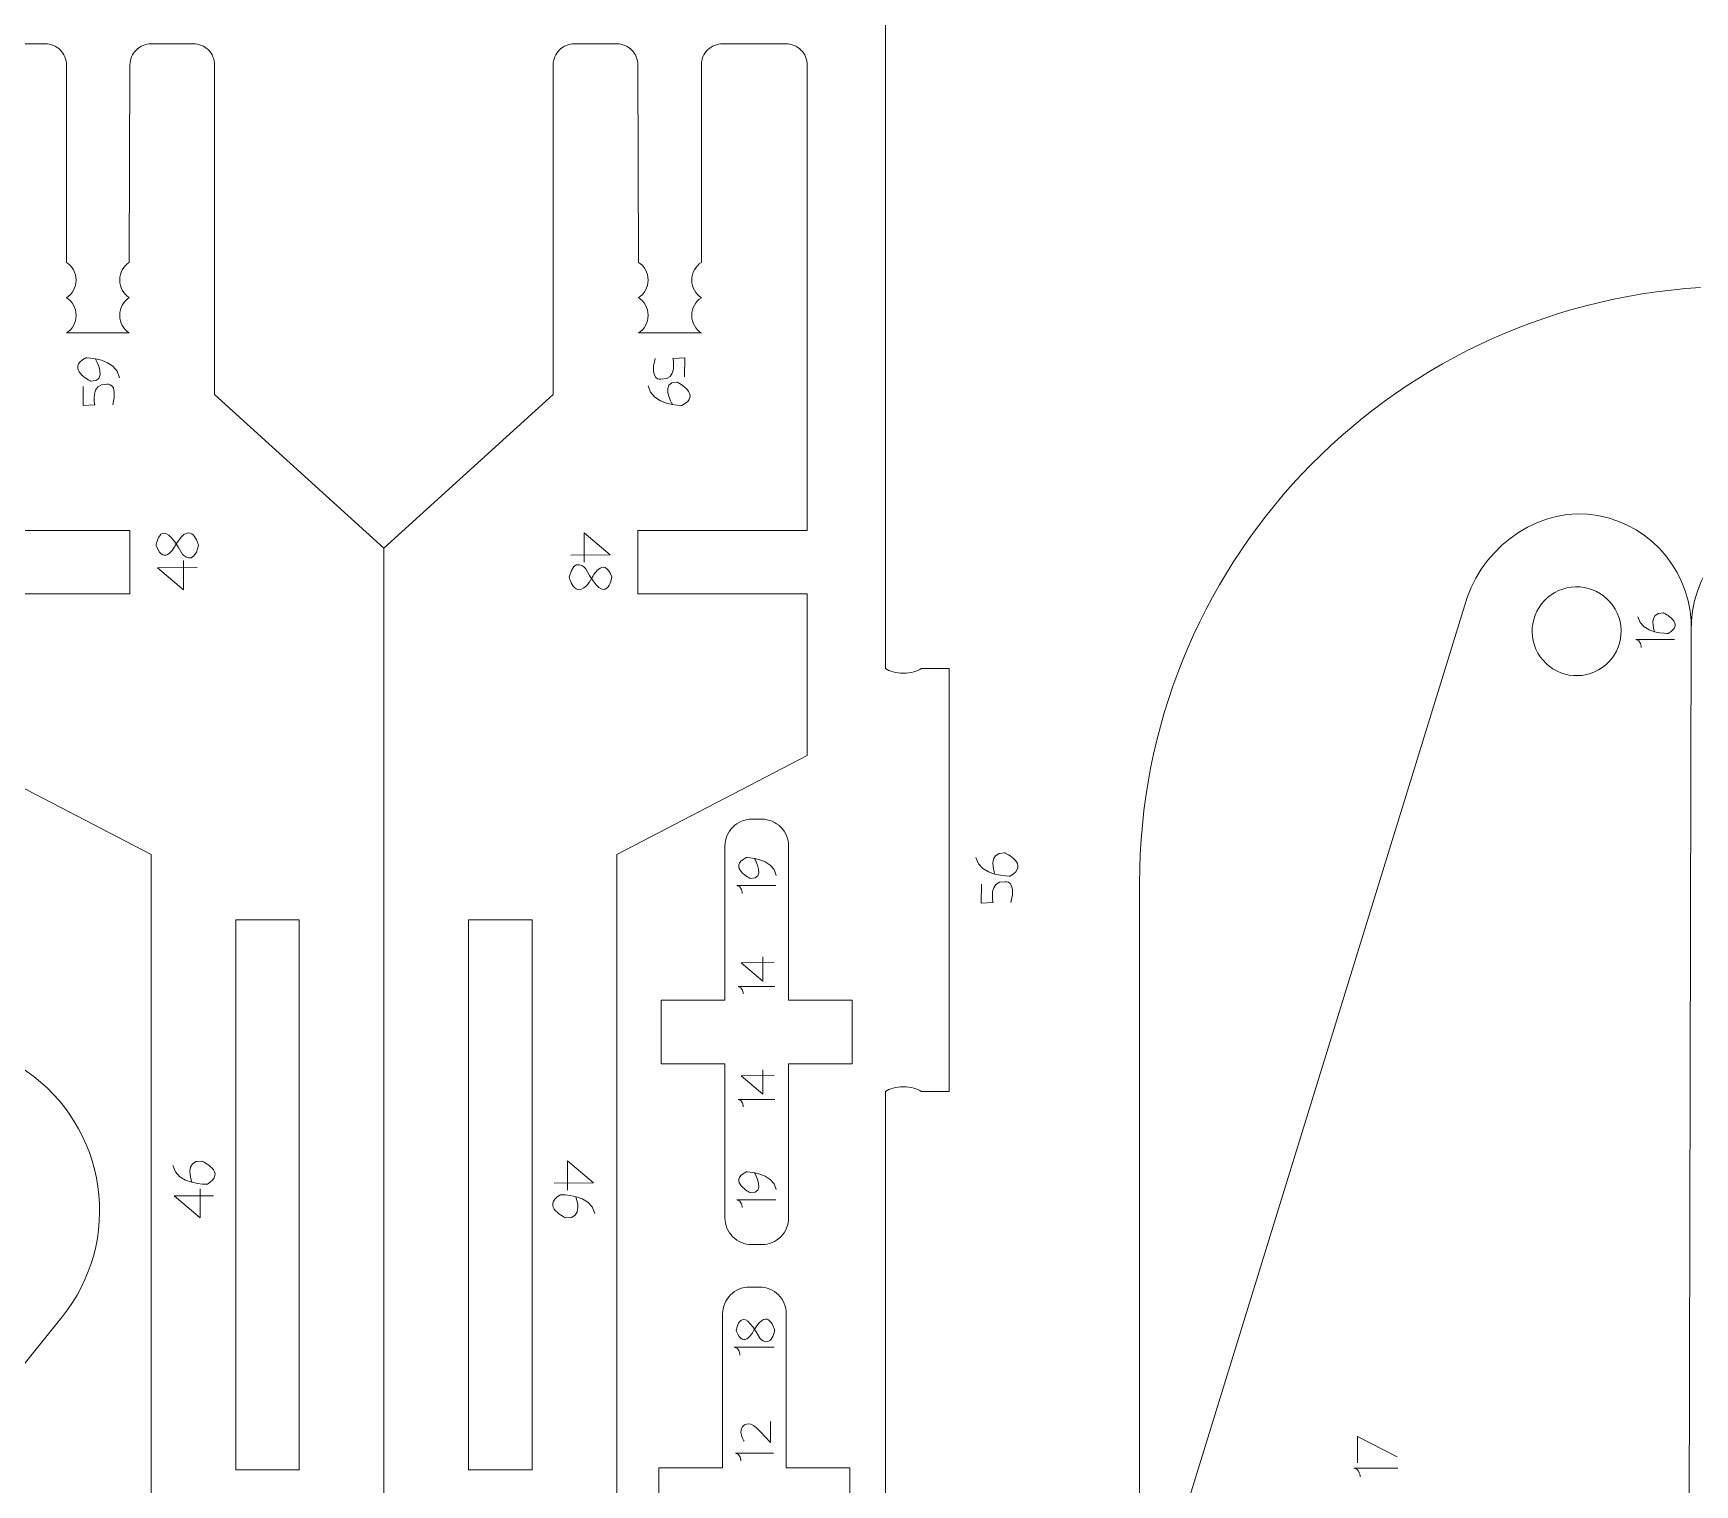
# Model space of a CAD drawing. Header units: centimetres. Extents: x -25 to 25, y -32.5 to 32.5.
# Drawn here: x -1.76 to 6.17, y 8.07 to 15 of the extents above; entities that cross this region are included whole.
import ezdxf

# ---------------------------------------------------------------- set-up
doc = ezdxf.new("R2010")
doc.units = ezdxf.units.CM
doc.header["$MEASUREMENT"] = 0
doc.layers.add('Capa 1', color=7, linetype='Continuous')

msp = doc.modelspace()

# ---------------------------------------------------------------- linework, layer by layer
at = {"layer": 'Capa 1', "color": 250, "lineweight": 9}
for points, knots in [([(2.30968, 11.96596), (2.30968, 11.96596), (2.30968, 15.17794), (2.30968, 15.17794), (2.30968, 15.17794), (2.30968, 15.17794), (-1.4002, 15.17794), (-1.4002, 15.17794), (-1.4002, 15.17794), (-1.48051, 15.17788), (-1.55755, 15.20974), (-1.61438, 15.26651), (-1.61438, 15.26651), (-1.67121, 15.32326), (-1.70314, 15.40062), (-1.70319, 15.48095), (-1.70319, 15.48095), (-1.70319, 15.48095), (-1.70319, 18.29805), (-1.70319, 18.29805), (-1.70319, 18.29805), (-1.70322, 18.41443), (-1.63644, 18.5206), (-1.53158, 18.5711), (-1.53158, 18.5711), (-1.53158, 18.5711), (2.24739, 20.38934), (2.24739, 20.38934), (2.24739, 20.38934), (2.28838, 20.40906), (2.33329, 20.4193), (2.37877, 20.4193), (2.37877, 20.4193), (2.37877, 20.4193), (6.1981, 20.4193), (6.1981, 20.4193)], [0, 0, 0, 0, 0.1, 0.1, 0.1, 0.1, 0.2, 0.2, 0.2, 0.2, 0.3, 0.3, 0.3, 0.3, 0.4, 0.4, 0.4, 0.4, 0.5, 0.5, 0.5, 0.5, 0.6, 0.6, 0.6, 0.6, 0.7, 0.7, 0.7, 0.7, 0.8, 0.8, 0.8, 0.8, 1, 1, 1, 1]), ([(-1.59954, 13.90392), (-1.59954, 14.39206), (-1.59954, 14.5118), (-1.59954, 14.84646), (-1.59954, 14.84646), (-1.59957, 14.87327), (-1.61023, 14.89896), (-1.62919, 14.91789), (-1.62919, 14.91789), (-1.64815, 14.93685), (-1.67375, 14.94749), (-1.70054, 14.94746), (-1.70054, 14.94746), (-1.70054, 14.94746), (-2.00355, 14.94746), (-2.00355, 14.94746), (-2.00355, 14.94746), (-2.03034, 14.94743), (-2.05605, 14.93677), (-2.07498, 14.91781), (-2.07498, 14.91781), (-2.09391, 14.89885), (-2.10455, 14.87327), (-2.10455, 14.84646), (-2.10455, 14.84646), (-2.10455, 14.84646), (-2.10455, 12.6245), (-2.10455, 12.6245), (-2.10455, 12.6245), (-2.10455, 12.6245), (-1.29656, 12.6245), (-1.29656, 12.6245), (-1.29656, 12.6245), (-1.29656, 12.6245), (-1.29656, 12.32151), (-1.29656, 12.32151), (-1.29656, 12.32151), (-1.29656, 12.32151), (-2.10455, 12.32151), (-2.10455, 12.32151), (-2.10455, 12.32151), (-2.10455, 12.32151), (-2.10455, 11.55049), (-2.10455, 11.55049), (-2.10455, 11.55049), (-2.10455, 11.55049), (-1.19556, 11.07792), (-1.19556, 11.07792), (-1.19556, 11.07792), (-1.19556, 11.07792), (-1.19556, 6.99895), (-1.19556, 6.99895), (-1.19556, 6.99895), (-1.19556, 6.99895), (-2.10455, 6.7275), (-2.10455, 6.7275), (-2.10455, 6.7275), (-2.10455, 6.7275), (-2.10455, 0.54521), (-2.10455, 0.54521), (-2.10455, 0.54521), (-2.10455, 0.54521), (-1.49855, 0.54521), (-1.49855, 0.54521), (-1.49855, 0.54521), (-1.49855, 0.54521), (-1.49855, 0.24219), (-1.49855, 0.24219), (-1.49855, 0.24219), (-1.49855, 0.24219), (-2.81152, 0.24219), (-2.81152, 0.24219), (-2.81152, 0.24219), (-2.81152, 0.24219), (-2.81152, -0.36378), (-2.81152, -0.36378), (-2.81152, -0.36378), (-2.81152, -0.36378), (-2.09609, -0.36241), (-2.09609, -0.36241)], [0, 0, 0, 0, 0.047619, 0.047619, 0.047619, 0.047619, 0.0952381, 0.0952381, 0.0952381, 0.0952381, 0.1428571, 0.1428571, 0.1428571, 0.1428571, 0.1904762, 0.1904762, 0.1904762, 0.1904762, 0.2380952, 0.2380952, 0.2380952, 0.2380952, 0.2857143, 0.2857143, 0.2857143, 0.2857143, 0.3333333, 0.3333333, 0.3333333, 0.3333333, 0.3809524, 0.3809524, 0.3809524, 0.3809524, 0.4285714, 0.4285714, 0.4285714, 0.4285714, 0.4761905, 0.4761905, 0.4761905, 0.4761905, 0.5238095, 0.5238095, 0.5238095, 0.5238095, 0.5714286, 0.5714286, 0.5714286, 0.5714286, 0.6190476, 0.6190476, 0.6190476, 0.6190476, 0.6666667, 0.6666667, 0.6666667, 0.6666667, 0.7142857, 0.7142857, 0.7142857, 0.7142857, 0.7619048, 0.7619048, 0.7619048, 0.7619048, 0.8095238, 0.8095238, 0.8095238, 0.8095238, 0.8571429, 0.8571429, 0.8571429, 0.8571429, 0.9047619, 0.9047619, 0.9047619, 0.9047619, 1, 1, 1, 1]), ([(-0.82497, 3.56128), (-0.82497, 3.56128), (-0.08458, 3.56426), (-0.08458, 3.56426), (-0.08458, 3.56426), (-0.08458, 3.56426), (-0.08458, 12.54068), (-0.08458, 12.54068), (-0.08458, 12.54068), (-0.08458, 12.54068), (-0.89257, 13.27275), (-0.89257, 13.27275), (-0.89257, 13.27275), (-0.89257, 13.27275), (-0.89257, 14.84646), (-0.89257, 14.84646), (-0.89257, 14.84646), (-0.89257, 14.87327), (-0.90323, 14.89896), (-0.92222, 14.91789), (-0.92222, 14.91789), (-0.94118, 14.93685), (-0.96676, 14.94749), (-0.99357, 14.94746), (-0.99357, 14.94746), (-0.99357, 14.94746), (-1.19556, 14.94746), (-1.19556, 14.94746), (-1.19556, 14.94746), (-1.22237, 14.94743), (-1.24805, 14.93677), (-1.26701, 14.91781), (-1.26701, 14.91781), (-1.28595, 14.89885), (-1.29658, 14.87327), (-1.29656, 14.84646), (-1.29656, 14.84646), (-1.29656, 14.84646), (-1.29953, 13.90408), (-1.29953, 13.90408)], [0, 0, 0, 0, 0.0909091, 0.0909091, 0.0909091, 0.0909091, 0.1818182, 0.1818182, 0.1818182, 0.1818182, 0.2727273, 0.2727273, 0.2727273, 0.2727273, 0.3636364, 0.3636364, 0.3636364, 0.3636364, 0.4545455, 0.4545455, 0.4545455, 0.4545455, 0.5454545, 0.5454545, 0.5454545, 0.5454545, 0.6363636, 0.6363636, 0.6363636, 0.6363636, 0.7272727, 0.7272727, 0.7272727, 0.7272727, 0.8181818, 0.8181818, 0.8181818, 0.8181818, 1, 1, 1, 1]), ([(-0.08458, 12.54068), (-0.08458, 12.54068), (0.72341, 13.27275), (0.72341, 13.27275), (0.72341, 13.27275), (0.72341, 13.27275), (0.72341, 14.84646), (0.72341, 14.84646), (0.72341, 14.84646), (0.72341, 14.87327), (0.73407, 14.89896), (0.75306, 14.91789), (0.75306, 14.91789), (0.77202, 14.93685), (0.7976, 14.94749), (0.82441, 14.94746), (0.82441, 14.94746), (0.82441, 14.94746), (1.0264, 14.94746), (1.0264, 14.94746), (1.0264, 14.94746), (1.05321, 14.94743), (1.07889, 14.93677), (1.09785, 14.91781), (1.09785, 14.91781), (1.11679, 14.89885), (1.12742, 14.87327), (1.1274, 14.84646), (1.1274, 14.84646), (1.1274, 14.84646), (1.13037, 13.90408), (1.13037, 13.90408)], [0, 0, 0, 0, 0.1111111, 0.1111111, 0.1111111, 0.1111111, 0.2222222, 0.2222222, 0.2222222, 0.2222222, 0.3333333, 0.3333333, 0.3333333, 0.3333333, 0.4444444, 0.4444444, 0.4444444, 0.4444444, 0.5555556, 0.5555556, 0.5555556, 0.5555556, 0.6666667, 0.6666667, 0.6666667, 0.6666667, 0.7777778, 0.7777778, 0.7777778, 0.7777778, 1, 1, 1, 1]), ([(1.43038, 13.90392), (1.43038, 14.39206), (1.43038, 14.5118), (1.43038, 14.84646), (1.43038, 14.84646), (1.43041, 14.87327), (1.44107, 14.89896), (1.46003, 14.91789), (1.46003, 14.91789), (1.47899, 14.93685), (1.50459, 14.94749), (1.53138, 14.94746), (1.53138, 14.94746), (1.53138, 14.94746), (1.83439, 14.94746), (1.83439, 14.94746), (1.83439, 14.94746), (1.86118, 14.94743), (1.88689, 14.93677), (1.90582, 14.91781), (1.90582, 14.91781), (1.92475, 14.89885), (1.93539, 14.87327), (1.93539, 14.84646), (1.93539, 14.84646), (1.93539, 14.84646), (1.93539, 12.6245), (1.93539, 12.6245), (1.93539, 12.6245), (1.93539, 12.6245), (1.1274, 12.6245), (1.1274, 12.6245), (1.1274, 12.6245), (1.1274, 12.6245), (1.1274, 12.32151), (1.1274, 12.32151), (1.1274, 12.32151), (1.1274, 12.32151), (1.93539, 12.32151), (1.93539, 12.32151), (1.93539, 12.32151), (1.93539, 12.32151), (1.93539, 11.55049), (1.93539, 11.55049), (1.93539, 11.55049), (1.93539, 11.55049), (1.0264, 11.07792), (1.0264, 11.07792), (1.0264, 11.07792), (1.0264, 11.07792), (1.0264, 6.99895), (1.0264, 6.99895), (1.0264, 6.99895), (1.0264, 6.99895), (1.93539, 6.7275), (1.93539, 6.7275), (1.93539, 6.7275), (1.93539, 6.7275), (1.93539, 0.54521), (1.93539, 0.54521), (1.93539, 0.54521), (1.93539, 0.54521), (1.32939, 0.54521), (1.32939, 0.54521), (1.32939, 0.54521), (1.32939, 0.54521), (1.32939, 0.24219), (1.32939, 0.24219), (1.32939, 0.24219), (1.32939, 0.24219), (2.64236, 0.24219), (2.64236, 0.24219), (2.64236, 0.24219), (2.64236, 0.24219), (2.64236, -0.36378), (2.64236, -0.36378), (2.64236, -0.36378), (2.64236, -0.36378), (1.92693, -0.36241), (1.92693, -0.36241)], [0, 0, 0, 0, 0.047619, 0.047619, 0.047619, 0.047619, 0.0952381, 0.0952381, 0.0952381, 0.0952381, 0.1428571, 0.1428571, 0.1428571, 0.1428571, 0.1904762, 0.1904762, 0.1904762, 0.1904762, 0.2380952, 0.2380952, 0.2380952, 0.2380952, 0.2857143, 0.2857143, 0.2857143, 0.2857143, 0.3333333, 0.3333333, 0.3333333, 0.3333333, 0.3809524, 0.3809524, 0.3809524, 0.3809524, 0.4285714, 0.4285714, 0.4285714, 0.4285714, 0.4761905, 0.4761905, 0.4761905, 0.4761905, 0.5238095, 0.5238095, 0.5238095, 0.5238095, 0.5714286, 0.5714286, 0.5714286, 0.5714286, 0.6190476, 0.6190476, 0.6190476, 0.6190476, 0.6666667, 0.6666667, 0.6666667, 0.6666667, 0.7142857, 0.7142857, 0.7142857, 0.7142857, 0.7619048, 0.7619048, 0.7619048, 0.7619048, 0.8095238, 0.8095238, 0.8095238, 0.8095238, 0.8571429, 0.8571429, 0.8571429, 0.8571429, 0.9047619, 0.9047619, 0.9047619, 0.9047619, 1, 1, 1, 1]), ([(-1.59954, 13.73548), (-1.57184, 13.75326), (-1.55348, 13.78434), (-1.55348, 13.8197), (-1.55348, 13.8197), (-1.55348, 13.85506), (-1.57184, 13.88614), (-1.59954, 13.90392)], [0, 0, 0, 0, 0.3333333, 0.3333333, 0.3333333, 0.3333333, 1, 1, 1, 1]), ([(-1.29953, 13.73564), (-1.32723, 13.75342), (-1.34559, 13.7845), (-1.34559, 13.81986), (-1.34559, 13.81986), (-1.34559, 13.85522), (-1.32723, 13.8863), (-1.29953, 13.90408)], [0, 0, 0, 0, 0.3333333, 0.3333333, 0.3333333, 0.3333333, 1, 1, 1, 1]), ([(1.13037, 13.73564), (1.15807, 13.75342), (1.17643, 13.7845), (1.17643, 13.81986), (1.17643, 13.81986), (1.17643, 13.85522), (1.15807, 13.8863), (1.13037, 13.90408)], [0, 0, 0, 0, 0.3333333, 0.3333333, 0.3333333, 0.3333333, 1, 1, 1, 1]), ([(1.43038, 13.73548), (1.40268, 13.75326), (1.38432, 13.78434), (1.38432, 13.8197), (1.38432, 13.8197), (1.38432, 13.85506), (1.40268, 13.88614), (1.43038, 13.90392)], [0, 0, 0, 0, 0.3333333, 0.3333333, 0.3333333, 0.3333333, 1, 1, 1, 1]), ([(-1.59954, 13.56704), (-1.57184, 13.58482), (-1.55348, 13.6159), (-1.55348, 13.65126), (-1.55348, 13.65126), (-1.55348, 13.68662), (-1.57184, 13.7177), (-1.59954, 13.73548)], [0, 0, 0, 0, 0.3333333, 0.3333333, 0.3333333, 0.3333333, 1, 1, 1, 1]), ([(-1.29953, 13.5672), (-1.32723, 13.58498), (-1.34559, 13.61606), (-1.34559, 13.65142), (-1.34559, 13.65142), (-1.34559, 13.68678), (-1.32723, 13.71786), (-1.29953, 13.73564)], [0, 0, 0, 0, 0.3333333, 0.3333333, 0.3333333, 0.3333333, 1, 1, 1, 1]), ([(1.13037, 13.5672), (1.15807, 13.58498), (1.17643, 13.61606), (1.17643, 13.65142), (1.17643, 13.65142), (1.17643, 13.68678), (1.15807, 13.71786), (1.13037, 13.73564)], [0, 0, 0, 0, 0.3333333, 0.3333333, 0.3333333, 0.3333333, 1, 1, 1, 1]), ([(1.43038, 13.56704), (1.40268, 13.58482), (1.38432, 13.6159), (1.38432, 13.65126), (1.38432, 13.65126), (1.38432, 13.68662), (1.40268, 13.7177), (1.43038, 13.73548)], [0, 0, 0, 0, 0.3333333, 0.3333333, 0.3333333, 0.3333333, 1, 1, 1, 1]), ([(6.1981, 13.78394), (4.69338, 13.69111), (3.52082, 12.44644), (3.52166, 10.93888), (3.52166, 10.93888), (3.52166, 10.93888), (3.52166, 7.73401), (3.52166, 7.73401), (3.52166, 7.73401), (3.52166, 7.73401), (2.30968, 7.73401), (2.30968, 7.73401), (2.30968, 7.73401), (2.30968, 7.73401), (2.30968, 9.94601), (2.30968, 9.94601)], [0, 0, 0, 0, 0.2, 0.2, 0.2, 0.2, 0.4, 0.4, 0.4, 0.4, 0.6, 0.6, 0.6, 0.6, 1, 1, 1, 1]), ([(6.15442, 12.14225), (6.16358, 12.41168), (5.97417, 12.64726), (5.70908, 12.69619), (5.70908, 12.69619), (5.44396, 12.74512), (5.17278, 12.55967), (5.08515, 12.30472), (5.08515, 12.30472), (5.08515, 12.30472), (3.09956, 5.87063), (3.09956, 5.87063), (3.09956, 5.87063), (3.06, 5.74268), (3.07286, 5.60426), (3.13535, 5.4858), (3.13535, 5.4858), (3.19783, 5.36735), (3.30544, 5.27839), (3.43338, 5.23881), (3.43338, 5.23881), (3.43338, 5.23881), (3.55408, 5.20157), (3.55408, 5.20157), (3.55408, 5.20157), (3.55408, 5.20157), (4.34389, 7.77558), (4.34389, 7.77558)], [0, 0, 0, 0, 0.125, 0.125, 0.125, 0.125, 0.25, 0.25, 0.25, 0.25, 0.375, 0.375, 0.375, 0.375, 0.5, 0.5, 0.5, 0.5, 0.625, 0.625, 0.625, 0.625, 0.75, 0.75, 0.75, 0.75, 1, 1, 1, 1]), ([(7.65437, 7.67749), (7.65437, 7.67749), (8.52389, 4.81393), (8.52389, 4.81393), (8.52389, 4.81393), (8.52389, 4.81393), (7.37719, 2.65196), (7.37719, 2.65196), (7.37719, 2.65196), (7.23817, 2.38301), (6.93368, 2.24349), (6.63919, 2.3138), (6.63919, 2.3138), (6.34471, 2.38413), (6.13613, 2.66009), (6.13362, 2.96283), (6.13362, 2.96283), (6.13362, 2.96283), (6.15442, 12.14225), (6.15442, 12.14225), (6.15442, 12.14225), (6.14648, 12.41172), (6.33696, 12.64644), (6.60226, 12.69416), (6.60226, 12.69416), (6.8676, 12.74189), (7.13794, 12.55522), (7.22441, 12.29988), (7.22441, 12.29988), (7.22441, 12.29988), (9.18082, 5.85685), (9.18082, 5.85685), (9.18082, 5.85685), (9.2198, 5.72873), (9.20631, 5.59036), (9.14329, 5.47219), (9.14329, 5.47219), (9.08027, 5.35402), (8.97226, 5.26555), (8.84414, 5.22655), (8.84414, 5.22655), (8.84414, 5.22655), (8.72328, 5.18986), (8.72328, 5.18986), (8.72328, 5.18986), (8.72328, 5.18986), (7.94514, 7.76742), (7.94514, 7.76742)], [0, 0, 0, 0, 0.0769231, 0.0769231, 0.0769231, 0.0769231, 0.1538462, 0.1538462, 0.1538462, 0.1538462, 0.2307692, 0.2307692, 0.2307692, 0.2307692, 0.3076923, 0.3076923, 0.3076923, 0.3076923, 0.3846154, 0.3846154, 0.3846154, 0.3846154, 0.4615385, 0.4615385, 0.4615385, 0.4615385, 0.5384615, 0.5384615, 0.5384615, 0.5384615, 0.6153846, 0.6153846, 0.6153846, 0.6153846, 0.6923077, 0.6923077, 0.6923077, 0.6923077, 0.7692308, 0.7692308, 0.7692308, 0.7692308, 0.8461538, 0.8461538, 0.8461538, 0.8461538, 1, 1, 1, 1]), ([(5.68384, 12.34147), (5.63138, 12.36169), (5.57303, 12.36027), (5.52162, 12.33747), (5.52162, 12.33747), (5.47022, 12.31468), (5.42989, 12.27217), (5.40965, 12.2197), (5.40965, 12.2197), (5.38942, 12.16725), (5.39085, 12.1089), (5.41364, 12.0575), (5.41364, 12.0575), (5.43644, 12.00609), (5.47895, 11.96574), (5.53141, 11.94551), (5.53141, 11.94551), (5.58387, 11.92528), (5.64222, 11.92672), (5.69362, 11.9495), (5.69362, 11.9495), (5.74503, 11.97228), (5.78537, 12.01481), (5.80559, 12.06727), (5.80559, 12.06727), (5.82584, 12.11973), (5.8244, 12.17808), (5.80161, 12.22949), (5.80161, 12.22949), (5.77882, 12.28088), (5.73629, 12.32122), (5.68384, 12.34147)], [0, 0, 0, 0, 0.1111111, 0.1111111, 0.1111111, 0.1111111, 0.2222222, 0.2222222, 0.2222222, 0.2222222, 0.3333333, 0.3333333, 0.3333333, 0.3333333, 0.4444444, 0.4444444, 0.4444444, 0.4444444, 0.5555556, 0.5555556, 0.5555556, 0.5555556, 0.6666667, 0.6666667, 0.6666667, 0.6666667, 0.7777778, 0.7777778, 0.7777778, 0.7777778, 1, 1, 1, 1]), ([(2.47981, 11.96596), (2.46185, 11.95197), (2.43046, 11.9427), (2.39474, 11.9427), (2.39474, 11.9427), (2.35903, 11.9427), (2.32764, 11.95197), (2.30968, 11.96596)], [0, 0, 0, 0, 0.3333333, 0.3333333, 0.3333333, 0.3333333, 1, 1, 1, 1]), ([(2.47981, 9.94601), (2.47981, 9.94601), (2.61266, 9.946), (2.61266, 9.946), (2.61266, 9.946), (2.61266, 9.946), (2.61266, 11.96596), (2.61266, 11.96596), (2.61266, 11.96596), (2.61266, 11.96596), (2.47981, 11.96596), (2.47981, 11.96596)], [0, 0, 0, 0, 0.25, 0.25, 0.25, 0.25, 0.5, 0.5, 0.5, 0.5, 1, 1, 1, 1]), ([(1.84671, 9.34336), (1.84671, 9.34336), (1.84671, 10.07895), (1.84671, 10.07895), (1.84671, 10.07895), (1.84671, 10.07895), (2.15054, 10.07895), (2.15054, 10.07895), (2.15054, 10.07895), (2.15054, 10.07895), (2.15054, 10.38278), (2.15054, 10.38278), (2.15054, 10.38278), (2.15054, 10.38278), (1.84671, 10.38278), (1.84671, 10.38278), (1.84671, 10.38278), (1.84671, 10.38278), (1.84671, 11.11836), (1.84671, 11.11836), (1.84671, 11.11836), (1.84668, 11.15232), (1.83318, 11.18487), (1.80916, 11.20885), (1.80916, 11.20885), (1.78514, 11.23285), (1.75273, 11.24631), (1.71878, 11.24629), (1.71878, 11.24629), (1.71878, 11.24629), (1.6708, 11.24629), (1.6708, 11.24629), (1.6708, 11.24629), (1.63686, 11.24627), (1.6043, 11.23276), (1.58031, 11.20874), (1.58031, 11.20874), (1.55632, 11.18472), (1.54285, 11.15232), (1.54288, 11.11836), (1.54288, 11.11836), (1.54288, 11.11836), (1.54288, 10.38278), (1.54288, 10.38278), (1.54288, 10.38278), (1.54288, 10.38278), (1.23904, 10.38278), (1.23904, 10.38278), (1.23904, 10.38278), (1.23904, 10.38278), (1.23904, 10.07895), (1.23904, 10.07895), (1.23904, 10.07895), (1.23904, 10.07895), (1.54288, 10.07895), (1.54288, 10.07895), (1.54288, 10.07895), (1.54288, 10.07895), (1.54288, 9.34336), (1.54288, 9.34336), (1.54288, 9.34336), (1.5429, 9.30941), (1.55641, 9.27686), (1.58042, 9.25287), (1.58042, 9.25287), (1.60445, 9.22888), (1.63686, 9.21541), (1.6708, 9.21543), (1.6708, 9.21543), (1.6708, 9.21543), (1.71878, 9.21543), (1.71878, 9.21543), (1.71878, 9.21543), (1.75273, 9.21546), (1.78528, 9.22896), (1.80927, 9.25298), (1.80927, 9.25298), (1.83326, 9.277), (1.84673, 9.30941), (1.84671, 9.34336)], [0, 0, 0, 0, 0.047619, 0.047619, 0.047619, 0.047619, 0.0952381, 0.0952381, 0.0952381, 0.0952381, 0.1428571, 0.1428571, 0.1428571, 0.1428571, 0.1904762, 0.1904762, 0.1904762, 0.1904762, 0.2380952, 0.2380952, 0.2380952, 0.2380952, 0.2857143, 0.2857143, 0.2857143, 0.2857143, 0.3333333, 0.3333333, 0.3333333, 0.3333333, 0.3809524, 0.3809524, 0.3809524, 0.3809524, 0.4285714, 0.4285714, 0.4285714, 0.4285714, 0.4761905, 0.4761905, 0.4761905, 0.4761905, 0.5238095, 0.5238095, 0.5238095, 0.5238095, 0.5714286, 0.5714286, 0.5714286, 0.5714286, 0.6190476, 0.6190476, 0.6190476, 0.6190476, 0.6666667, 0.6666667, 0.6666667, 0.6666667, 0.7142857, 0.7142857, 0.7142857, 0.7142857, 0.7619048, 0.7619048, 0.7619048, 0.7619048, 0.8095238, 0.8095238, 0.8095238, 0.8095238, 0.8571429, 0.8571429, 0.8571429, 0.8571429, 0.9047619, 0.9047619, 0.9047619, 0.9047619, 1, 1, 1, 1]), ([(-0.48856, 10.76658), (-0.48856, 10.76658), (-0.48856, 8.14063), (-0.48856, 8.14063), (-0.48856, 8.14063), (-0.48856, 8.14063), (-0.79158, 8.14063), (-0.79158, 8.14063), (-0.79158, 8.14063), (-0.79158, 8.14063), (-0.79158, 10.76658), (-0.79158, 10.76658), (-0.79158, 10.76658), (-0.79158, 10.76658), (-0.48856, 10.76658), (-0.48856, 10.76658)], [0, 0, 0, 0, 0.2, 0.2, 0.2, 0.2, 0.4, 0.4, 0.4, 0.4, 0.6, 0.6, 0.6, 0.6, 1, 1, 1, 1]), ([(0.3194, 10.76658), (0.3194, 10.76658), (0.3194, 8.14063), (0.3194, 8.14063), (0.3194, 8.14063), (0.3194, 8.14063), (0.62242, 8.14063), (0.62242, 8.14063), (0.62242, 8.14063), (0.62242, 8.14063), (0.62242, 10.76658), (0.62242, 10.76658), (0.62242, 10.76658), (0.62242, 10.76658), (0.3194, 10.76658), (0.3194, 10.76658)], [0, 0, 0, 0, 0.2, 0.2, 0.2, 0.2, 0.4, 0.4, 0.4, 0.4, 0.6, 0.6, 0.6, 0.6, 1, 1, 1, 1]), ([(-1.61941, 8.87161), (-1.61941, 8.87161), (-2.84355, 7.3494), (-2.84355, 7.3494), (-2.84355, 7.3494), (-3.12914, 6.99146), (-3.18921, 6.50289), (-2.99927, 6.08618), (-2.99927, 6.08618), (-2.99927, 6.08618), (-2.73709, 5.51134), (-2.73709, 5.51134), (-2.73709, 5.51134), (-2.30864, 4.57176), (-2.24149, 3.50795), (-2.54884, 2.52209), (-2.54884, 2.52209), (-2.3319, 2.4169), (-2.19778, 2.19329), (-2.20718, 1.95238), (-2.20718, 1.95238), (-2.21655, 1.71145), (-2.36395, 1.5004), (-2.58843, 1.41244), (-2.58843, 1.41244), (-2.81291, 1.32446), (-3.06816, 1.37772), (-3.23873, 1.54809), (-3.23873, 1.54809), (-3.40932, 1.71848), (-3.46429, 1.96995), (-3.37657, 2.19454), (-3.37657, 2.19454), (-3.08063, 2.95931), (-3.16654, 3.81999), (-3.60728, 4.51154), (-3.60728, 4.51154), (-3.60728, 4.51154), (-3.9469, 5.04431), (-3.9469, 5.04431), (-3.9469, 5.04431), (-4.52036, 5.94428), (-4.54018, 7.08894), (-3.99716, 8.00757), (-3.99716, 8.00757), (-3.99716, 8.00757), (-2.9447, 9.78897), (-2.9447, 9.78897), (-2.9447, 9.78897), (-2.83036, 9.98218), (-2.64082, 10.11915), (-2.42149, 10.16709), (-2.42149, 10.16709), (-2.20213, 10.21499), (-1.97369, 10.17025), (-1.78919, 10.04234), (-1.78919, 10.04234), (-1.60469, 9.91441), (-1.48167, 9.71553), (-1.44962, 9.49331), (-1.44962, 9.49331), (-1.41754, 9.27112), (-1.47858, 9.04647), (-1.61941, 8.87161)], [0, 0, 0, 0, 0.0588235, 0.0588235, 0.0588235, 0.0588235, 0.1176471, 0.1176471, 0.1176471, 0.1176471, 0.1764706, 0.1764706, 0.1764706, 0.1764706, 0.2352941, 0.2352941, 0.2352941, 0.2352941, 0.2941176, 0.2941176, 0.2941176, 0.2941176, 0.3529412, 0.3529412, 0.3529412, 0.3529412, 0.4117647, 0.4117647, 0.4117647, 0.4117647, 0.4705882, 0.4705882, 0.4705882, 0.4705882, 0.5294118, 0.5294118, 0.5294118, 0.5294118, 0.5882353, 0.5882353, 0.5882353, 0.5882353, 0.6470588, 0.6470588, 0.6470588, 0.6470588, 0.7058824, 0.7058824, 0.7058824, 0.7058824, 0.7647059, 0.7647059, 0.7647059, 0.7647059, 0.8235294, 0.8235294, 0.8235294, 0.8235294, 0.8823529, 0.8823529, 0.8823529, 0.8823529, 1, 1, 1, 1]), ([(2.47981, 9.94601), (2.46185, 9.96), (2.43046, 9.96927), (2.39474, 9.96927), (2.39474, 9.96927), (2.35903, 9.96927), (2.32764, 9.96), (2.30968, 9.94601)], [0, 0, 0, 0, 0.3333333, 0.3333333, 0.3333333, 0.3333333, 1, 1, 1, 1]), ([(1.83591, 7.11006), (1.83591, 7.11006), (1.83591, 7.84565), (1.83591, 7.84565), (1.83591, 7.84565), (1.83591, 7.84565), (2.13974, 7.84565), (2.13974, 7.84565), (2.13974, 7.84565), (2.13974, 7.84565), (2.13974, 8.14948), (2.13974, 8.14948), (2.13974, 8.14948), (2.13974, 8.14948), (1.83591, 8.14948), (1.83591, 8.14948), (1.83591, 8.14948), (1.83591, 8.14948), (1.83591, 8.88506), (1.83591, 8.88506), (1.83591, 8.88506), (1.83588, 8.91902), (1.82238, 8.95157), (1.79836, 8.97555), (1.79836, 8.97555), (1.77434, 8.99955), (1.74193, 9.01301), (1.70798, 9.01299), (1.70798, 9.01299), (1.70798, 9.01299), (1.66, 9.01299), (1.66, 9.01299), (1.66, 9.01299), (1.62606, 9.01297), (1.5935, 8.99946), (1.56951, 8.97544), (1.56951, 8.97544), (1.54552, 8.95142), (1.53205, 8.91902), (1.53208, 8.88506), (1.53208, 8.88506), (1.53208, 8.88506), (1.53208, 8.14948), (1.53208, 8.14948), (1.53208, 8.14948), (1.53208, 8.14948), (1.22824, 8.14948), (1.22824, 8.14948), (1.22824, 8.14948), (1.22824, 8.14948), (1.22824, 7.84565), (1.22824, 7.84565), (1.22824, 7.84565), (1.22824, 7.84565), (1.53208, 7.84565), (1.53208, 7.84565), (1.53208, 7.84565), (1.53208, 7.84565), (1.53208, 7.11006), (1.53208, 7.11006), (1.53208, 7.11006), (1.5321, 7.07611), (1.54561, 7.04356), (1.56962, 7.01957), (1.56962, 7.01957), (1.59365, 6.99558), (1.62606, 6.98211), (1.66, 6.98213), (1.66, 6.98213), (1.66, 6.98213), (1.70798, 6.98213), (1.70798, 6.98213), (1.70798, 6.98213), (1.74193, 6.98216), (1.77448, 6.99566), (1.79847, 7.01968), (1.79847, 7.01968), (1.82246, 7.0437), (1.83593, 7.07611), (1.83591, 7.11006)], [0, 0, 0, 0, 0.047619, 0.047619, 0.047619, 0.047619, 0.0952381, 0.0952381, 0.0952381, 0.0952381, 0.1428571, 0.1428571, 0.1428571, 0.1428571, 0.1904762, 0.1904762, 0.1904762, 0.1904762, 0.2380952, 0.2380952, 0.2380952, 0.2380952, 0.2857143, 0.2857143, 0.2857143, 0.2857143, 0.3333333, 0.3333333, 0.3333333, 0.3333333, 0.3809524, 0.3809524, 0.3809524, 0.3809524, 0.4285714, 0.4285714, 0.4285714, 0.4285714, 0.4761905, 0.4761905, 0.4761905, 0.4761905, 0.5238095, 0.5238095, 0.5238095, 0.5238095, 0.5714286, 0.5714286, 0.5714286, 0.5714286, 0.6190476, 0.6190476, 0.6190476, 0.6190476, 0.6666667, 0.6666667, 0.6666667, 0.6666667, 0.7142857, 0.7142857, 0.7142857, 0.7142857, 0.7619048, 0.7619048, 0.7619048, 0.7619048, 0.8095238, 0.8095238, 0.8095238, 0.8095238, 0.8571429, 0.8571429, 0.8571429, 0.8571429, 0.9047619, 0.9047619, 0.9047619, 0.9047619, 1, 1, 1, 1])]:
    msp.add_open_spline(points, degree=3, knots=knots, dxfattribs=at)
for points in [[(-1.29953, 13.5672), (-1.29953, 13.5672), (-1.59954, 13.56704), (-1.59954, 13.56704)], [(1.13037, 13.5672), (1.13037, 13.5672), (1.43038, 13.56704), (1.43038, 13.56704)]]:
    msp.add_open_spline(points, degree=3, dxfattribs=at)
at = {"layer": 'Capa 1', "color": 22, "lineweight": 5}
for points, knots in [([(-1.46161, 13.44386), (-1.46161, 13.44386), (-1.39682, 13.32919), (-1.48528, 13.33741), (-1.48528, 13.33741), (-1.48528, 13.33741), (-1.60491, 13.39709), (-1.5072, 13.44874), (-1.5072, 13.44874), (-1.5072, 13.44874), (-1.36207, 13.44827), (-1.34582, 13.35367)], [0, 0, 0, 0, 0.25, 0.25, 0.25, 0.25, 0.5, 0.5, 0.5, 0.5, 1, 1, 1, 1]), ([(1.29493, 13.44544), (1.29493, 13.44544), (1.31899, 13.34035), (1.23776, 13.34653), (1.23776, 13.34653), (1.23776, 13.34653), (1.18207, 13.33542), (1.20928, 13.44544)], [0, 0, 0, 0, 0.3333333, 0.3333333, 0.3333333, 0.3333333, 1, 1, 1, 1]), ([(1.35076, 13.35726), (1.35076, 13.35726), (1.35131, 13.44873), (1.35131, 13.44873), (1.35131, 13.44873), (1.35131, 13.44873), (1.29493, 13.44544), (1.29493, 13.44544)], [0, 0, 0, 0, 0.3333333, 0.3333333, 0.3333333, 0.3333333, 1, 1, 1, 1]), ([(-1.46409, 13.2236), (-1.46409, 13.2236), (-1.48815, 13.32869), (-1.40692, 13.32251), (-1.40692, 13.32251), (-1.40692, 13.32251), (-1.35123, 13.33362), (-1.37844, 13.2236)], [0, 0, 0, 0, 0.3333333, 0.3333333, 0.3333333, 0.3333333, 1, 1, 1, 1]), ([(1.29245, 13.22518), (1.29245, 13.22518), (1.22766, 13.33985), (1.31612, 13.33163), (1.31612, 13.33163), (1.31612, 13.33163), (1.43575, 13.27195), (1.33804, 13.2203), (1.33804, 13.2203), (1.33804, 13.2203), (1.19291, 13.22077), (1.17666, 13.31537)], [0, 0, 0, 0, 0.25, 0.25, 0.25, 0.25, 0.5, 0.5, 0.5, 0.5, 1, 1, 1, 1]), ([(-1.51992, 13.31178), (-1.51992, 13.31178), (-1.52047, 13.22031), (-1.52047, 13.22031), (-1.52047, 13.22031), (-1.52047, 13.22031), (-1.46409, 13.2236), (-1.46409, 13.2236)], [0, 0, 0, 0, 0.3333333, 0.3333333, 0.3333333, 0.3333333, 1, 1, 1, 1]), ([(-1.07768, 12.55689), (-1.07768, 12.55689), (-1.13139, 12.44508), (-1.17186, 12.55215), (-1.17186, 12.55215), (-1.17186, 12.55215), (-1.15068, 12.70885), (-1.04801, 12.51284), (-1.04801, 12.51284), (-1.04801, 12.51284), (-0.99264, 12.44918), (-0.969, 12.55249), (-0.969, 12.55249), (-0.969, 12.55249), (-1.0003, 12.6859), (-1.07768, 12.55689)], [0, 0, 0, 0, 0.2, 0.2, 0.2, 0.2, 0.4, 0.4, 0.4, 0.4, 0.6, 0.6, 0.6, 0.6, 1, 1, 1, 1]), ([(0.87162, 12.47344), (0.87162, 12.47344), (0.87162, 12.6131), (0.87162, 12.6131), (0.87162, 12.6131), (0.87162, 12.6131), (0.99523, 12.50805), (0.99523, 12.50805), (0.99523, 12.50805), (0.99523, 12.50805), (0.80732, 12.50684), (0.80732, 12.50684)], [0, 0, 0, 0, 0.25, 0.25, 0.25, 0.25, 0.5, 0.5, 0.5, 0.5, 1, 1, 1, 1]), ([(-1.04078, 12.4812), (-1.04078, 12.4812), (-1.04078, 12.34154), (-1.04078, 12.34154), (-1.04078, 12.34154), (-1.04078, 12.34154), (-1.16439, 12.44659), (-1.16439, 12.44659), (-1.16439, 12.44659), (-1.16439, 12.44659), (-0.97648, 12.4478), (-0.97648, 12.4478)], [0, 0, 0, 0, 0.25, 0.25, 0.25, 0.25, 0.5, 0.5, 0.5, 0.5, 1, 1, 1, 1]), ([(0.90852, 12.39775), (0.90852, 12.39775), (0.96223, 12.50956), (1.0027, 12.40249), (1.0027, 12.40249), (1.0027, 12.40249), (0.98152, 12.24579), (0.87885, 12.4418), (0.87885, 12.4418), (0.87885, 12.4418), (0.82348, 12.50546), (0.79984, 12.40215), (0.79984, 12.40215), (0.79984, 12.40215), (0.83114, 12.26874), (0.90852, 12.39775)], [0, 0, 0, 0, 0.2, 0.2, 0.2, 0.2, 0.4, 0.4, 0.4, 0.4, 0.6, 0.6, 0.6, 0.6, 1, 1, 1, 1]), ([(5.97945, 12.14316), (5.97945, 12.14316), (5.94362, 12.2349), (6.02195, 12.23053), (6.02195, 12.23053), (6.02195, 12.23053), (6.12954, 12.18177), (6.04499, 12.13295), (6.04499, 12.13295), (6.04499, 12.13295), (5.91682, 12.12858), (5.89936, 12.21155)], [0, 0, 0, 0, 0.25, 0.25, 0.25, 0.25, 0.5, 0.5, 0.5, 0.5, 1, 1, 1, 1]), ([(1.68432, 11.05854), (1.68432, 11.05854), (1.74204, 10.95639), (1.66323, 10.96371), (1.66323, 10.96371), (1.66323, 10.96371), (1.55666, 11.01688), (1.64371, 11.06289), (1.64371, 11.06289), (1.64371, 11.06289), (1.77299, 11.06247), (1.78747, 10.9782)], [0, 0, 0, 0, 0.25, 0.25, 0.25, 0.25, 0.5, 0.5, 0.5, 0.5, 1, 1, 1, 1]), ([(2.83076, 10.98648), (2.83076, 10.98648), (2.79021, 11.09032), (2.87887, 11.08537), (2.87887, 11.08537), (2.87887, 11.08537), (3.00064, 11.03018), (2.90495, 10.97492), (2.90495, 10.97492), (2.90495, 10.97492), (2.75988, 10.96998), (2.74012, 11.06389)], [0, 0, 0, 0, 0.25, 0.25, 0.25, 0.25, 0.5, 0.5, 0.5, 0.5, 1, 1, 1, 1]), ([(2.8225, 10.84865), (2.8225, 10.84865), (2.79844, 10.95374), (2.87967, 10.94756), (2.87967, 10.94756), (2.87967, 10.94756), (2.93536, 10.95867), (2.90815, 10.84865)], [0, 0, 0, 0, 0.3333333, 0.3333333, 0.3333333, 0.3333333, 1, 1, 1, 1]), ([(2.76667, 10.93683), (2.76667, 10.93683), (2.76612, 10.84536), (2.76612, 10.84536), (2.76612, 10.84536), (2.76612, 10.84536), (2.8225, 10.84865), (2.8225, 10.84865)], [0, 0, 0, 0, 0.3333333, 0.3333333, 0.3333333, 0.3333333, 1, 1, 1, 1]), ([(1.7238, 10.58964), (1.7238, 10.58964), (1.7238, 10.47283), (1.7238, 10.47283), (1.7238, 10.47283), (1.7238, 10.47283), (1.62042, 10.56069), (1.62042, 10.56069), (1.62042, 10.56069), (1.62042, 10.56069), (1.77758, 10.5617), (1.77758, 10.5617)], [0, 0, 0, 0, 0.25, 0.25, 0.25, 0.25, 0.5, 0.5, 0.5, 0.5, 1, 1, 1, 1]), ([(1.7238, 10.05056), (1.7238, 10.05056), (1.7238, 9.93375), (1.7238, 9.93375), (1.7238, 9.93375), (1.7238, 9.93375), (1.62042, 10.02161), (1.62042, 10.02161), (1.62042, 10.02161), (1.62042, 10.02161), (1.77758, 10.02262), (1.77758, 10.02262)], [0, 0, 0, 0, 0.25, 0.25, 0.25, 0.25, 0.5, 0.5, 0.5, 0.5, 1, 1, 1, 1]), ([(-1.00115, 9.51575), (-1.00115, 9.51575), (-1.0417, 9.61959), (-0.95304, 9.61464), (-0.95304, 9.61464), (-0.95304, 9.61464), (-0.83127, 9.55945), (-0.92696, 9.50419), (-0.92696, 9.50419), (-0.92696, 9.50419), (-1.07203, 9.49925), (-1.09179, 9.59316)], [0, 0, 0, 0, 0.25, 0.25, 0.25, 0.25, 0.5, 0.5, 0.5, 0.5, 1, 1, 1, 1]), ([(0.79222, 9.47515), (0.79222, 9.47515), (0.79222, 9.61481), (0.79222, 9.61481), (0.79222, 9.61481), (0.79222, 9.61481), (0.91583, 9.50976), (0.91583, 9.50976), (0.91583, 9.50976), (0.91583, 9.50976), (0.72792, 9.50855), (0.72792, 9.50855)], [0, 0, 0, 0, 0.25, 0.25, 0.25, 0.25, 0.5, 0.5, 0.5, 0.5, 1, 1, 1, 1]), ([(1.68432, 9.55854), (1.68432, 9.55854), (1.74204, 9.45639), (1.66323, 9.46371), (1.66323, 9.46371), (1.66323, 9.46371), (1.55666, 9.51688), (1.64371, 9.56289), (1.64371, 9.56289), (1.64371, 9.56289), (1.77299, 9.56247), (1.78747, 9.4782)], [0, 0, 0, 0, 0.25, 0.25, 0.25, 0.25, 0.5, 0.5, 0.5, 0.5, 1, 1, 1, 1]), ([(-0.96138, 9.48239), (-0.96138, 9.48239), (-0.96138, 9.34273), (-0.96138, 9.34273), (-0.96138, 9.34273), (-0.96138, 9.34273), (-1.08499, 9.44778), (-1.08499, 9.44778), (-1.08499, 9.44778), (-1.08499, 9.44778), (-0.89708, 9.44899), (-0.89708, 9.44899)], [0, 0, 0, 0, 0.25, 0.25, 0.25, 0.25, 0.5, 0.5, 0.5, 0.5, 1, 1, 1, 1]), ([(0.83199, 9.44179), (0.83199, 9.44179), (0.87254, 9.33795), (0.78388, 9.3429), (0.78388, 9.3429), (0.78388, 9.3429), (0.66211, 9.39809), (0.7578, 9.45335), (0.7578, 9.45335), (0.7578, 9.45335), (0.90287, 9.45829), (0.92263, 9.36438)], [0, 0, 0, 0, 0.25, 0.25, 0.25, 0.25, 0.5, 0.5, 0.5, 0.5, 1, 1, 1, 1]), ([(1.68204, 8.80893), (1.68204, 8.80893), (1.63346, 8.70779), (1.59685, 8.80464), (1.59685, 8.80464), (1.59685, 8.80464), (1.61601, 8.94639), (1.70888, 8.76908), (1.70888, 8.76908), (1.70888, 8.76908), (1.75897, 8.7115), (1.78035, 8.80495), (1.78035, 8.80495), (1.78035, 8.80495), (1.75204, 8.92563), (1.68204, 8.80893)], [0, 0, 0, 0, 0.2, 0.2, 0.2, 0.2, 0.4, 0.4, 0.4, 0.4, 0.6, 0.6, 0.6, 0.6, 1, 1, 1, 1]), ([(1.63513, 8.27676), (1.63513, 8.27676), (1.59977, 8.33034), (1.63513, 8.35388), (1.63513, 8.35388), (1.63513, 8.35388), (1.66191, 8.38068), (1.71333, 8.32176)], [0, 0, 0, 0, 0.3333333, 0.3333333, 0.3333333, 0.3333333, 1, 1, 1, 1]), ([(1.71333, 8.32176), (1.71333, 8.32176), (1.76046, 8.27142), (1.76046, 8.27142), (1.76046, 8.27142), (1.76046, 8.27142), (1.76046, 8.37136), (1.76046, 8.37136)], [0, 0, 0, 0, 0.3333333, 0.3333333, 0.3333333, 0.3333333, 1, 1, 1, 1]), ([(4.5619, 8.17426), (4.5619, 8.17426), (4.5619, 8.29952), (4.5619, 8.29952), (4.5619, 8.29952), (4.5619, 8.29952), (4.75148, 8.2023), (4.75148, 8.2023)], [0, 0, 0, 0, 0.3333333, 0.3333333, 0.3333333, 0.3333333, 1, 1, 1, 1])]:
    msp.add_open_spline(points, degree=3, knots=knots, dxfattribs=at)
for points in [[(5.91575, 12.0664), (5.91575, 12.0664), (5.9143, 12.1021), (5.88976, 12.10355)], [(5.88976, 12.10355), (5.88976, 12.10355), (6.07487, 12.10355), (6.07487, 12.10355)], [(1.62525, 10.892), (1.62525, 10.892), (1.62378, 10.928), (1.59904, 10.92946)], [(1.59904, 10.92946), (1.59904, 10.92946), (1.78568, 10.92946), (1.78568, 10.92946)], [(1.63025, 10.41272), (1.63025, 10.41272), (1.62887, 10.44652), (1.60564, 10.44789)], [(1.60564, 10.44789), (1.60564, 10.44789), (1.78087, 10.44789), (1.78087, 10.44789)], [(1.63025, 9.87364), (1.63025, 9.87364), (1.62887, 9.90744), (1.60564, 9.90881)], [(1.60564, 9.90881), (1.60564, 9.90881), (1.78087, 9.90881), (1.78087, 9.90881)], [(1.62525, 9.392), (1.62525, 9.392), (1.62378, 9.428), (1.59904, 9.42946)], [(1.59904, 9.42946), (1.59904, 9.42946), (1.78568, 9.42946), (1.78568, 9.42946)], [(1.61423, 8.68806), (1.61423, 8.68806), (1.61274, 8.72461), (1.58762, 8.7261)], [(1.58762, 8.7261), (1.58762, 8.7261), (1.77714, 8.7261), (1.77714, 8.7261)], [(1.61869, 8.18373), (1.61869, 8.18373), (1.61726, 8.21875), (1.5932, 8.22017)], [(1.5932, 8.22017), (1.5932, 8.22017), (1.77476, 8.22017), (1.77476, 8.22017)], [(4.57448, 8.10643), (4.57448, 8.10643), (4.57283, 8.14684), (4.54506, 8.14848)], [(4.54506, 8.14848), (4.54506, 8.14848), (4.75457, 8.14848), (4.75457, 8.14848)]]:
    msp.add_open_spline(points, degree=3, dxfattribs=at)

doc.saveas('drawing.dxf')
